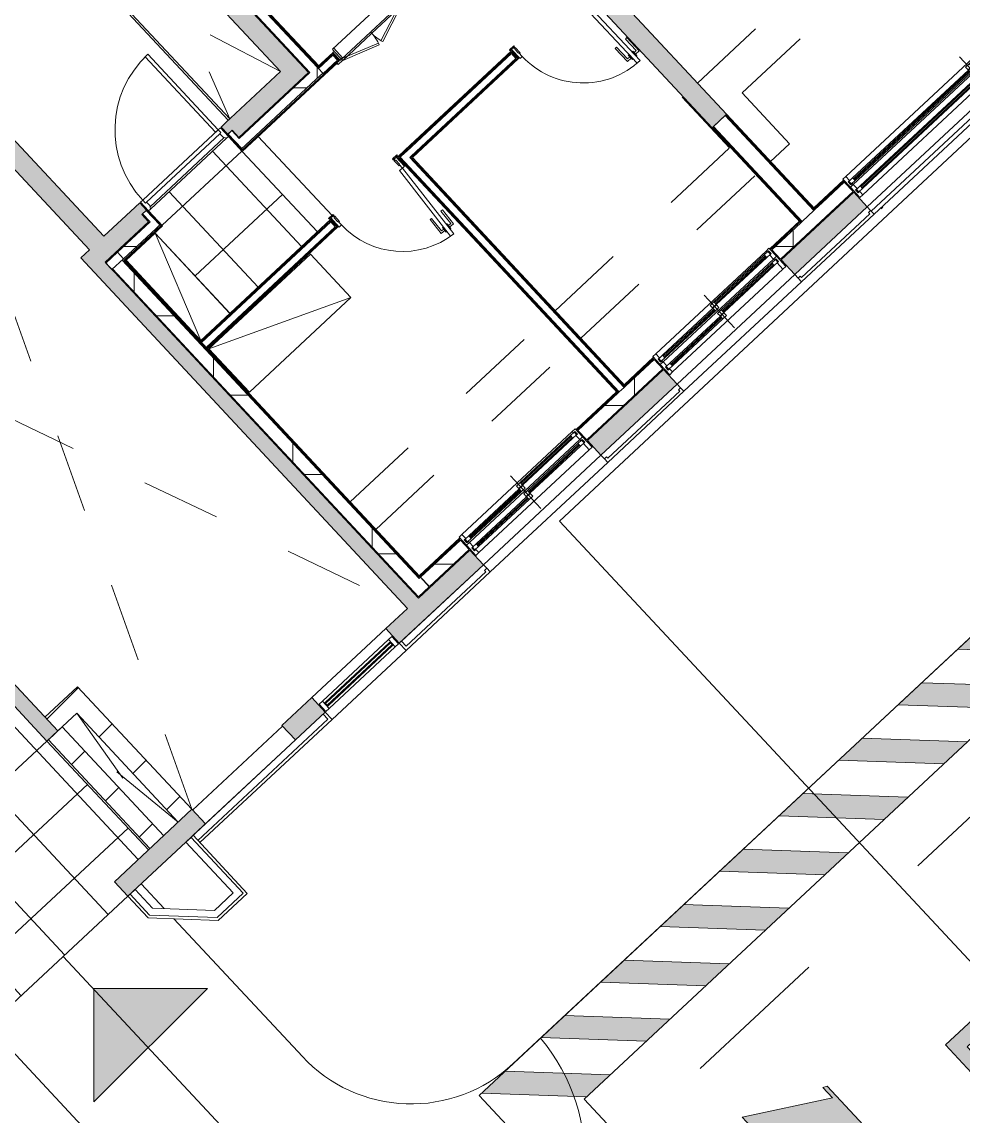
# Model space of a CAD drawing. Header units: millimetres. Extents: x -71377 to 516042, y -145869 to 441446.
# Drawn here: x 261640 to 271126, y 207882 to 218913 of the extents above; entities that cross this region are included whole.
import ezdxf

# ---------------------------------------------------------------- set-up
doc = ezdxf.new("R2010")
doc.units = ezdxf.units.MM
doc.header["$LTSCALE"] = 1000
doc.linetypes.add('_점선_M_', pattern=[3, 1.5, -1.5])
doc.linetypes.add('_점선_S_', pattern=[1.6, 0.8, -0.8])
for name, color, linetype, lineweight in [('06', 6, 'Continuous', 5), ('08', 8, 'Continuous', 5), ('09_HID', 9, '_점선_M_', 5), ('_ A-furn _', 6, 'Continuous', 5), ('A-door', 4, 'Continuous', 5), ('A-door-hdln', 8, 'Continuous', 5), ('A-ele-8', 8, 'Continuous', 5), ('A-fnsh', 5, 'Continuous', 5), ('A-fnsh-4', 4, 'Continuous', 5), ('A-furn', 6, 'Continuous', 5), ('A-glas', 5, 'Continuous', 5), ('A-hat', 251, 'Continuous', 5), ('A-insu', 251, 'Continuous', 5), ('A-rail', 6, 'Continuous', 5), ('A-text-2', 7, 'Continuous', 5), ('A-wind', 4, 'Continuous', 5), ('A-wind-hdln', 8, 'Continuous', 5), ('A_bwall', 3, 'Continuous', 5), ('A_cwall', 2, 'Continuous', 5), ('A_fnsh', 5, 'Continuous', 5), ('A_fnsh-4', 4, 'Continuous', 5), ('AA_국기봉', 6, 'Continuous', 9), ('AA_발코니선', 4, '_점선_S_', 5), ('AA_오픈', 8, '_점선_S_', 5), ('조경라인_dwg', 8, 'Continuous', 5)]:
    doc.layers.add(name, color=color, linetype=linetype, lineweight=lineweight)
pattern_1 = [(0, (-96985.9, -23353.2), (0, 800), []), (90, (-96985.9, -23353.2), (-800, 5e-14), [])]
pattern_2 = [(45, (165969.5, 243949.9), (-353.5534, 353.5534), [])]

# ---------------------------------------------------------------- blocks, each defined once
blk = doc.blocks.new('3D_팬트리문 - _A_팬트리문_8X23-2183192-지반층 배치도')
at = {"layer": 'A-furn'}
for p, q in [((-24, 209), (-400, 72)), ((-393, 54), (-17, 191)), ((-24, 209), (-17, 191)), ((24, 209), (17, 191)), ((393, 54), (17, 191)), ((24, 209), (400, 72)), ((-460, 72), (-460, 52)), ((-401, 72), (-460, 72)), ((-460, 52), (-418, 52)), ((-418, 52), (-418, -52)), ((-400, 52), (-418, 52)), ((-401, 52), (-401, 72)), ((-2, 72), (-400, 72)), ((-400, 72), (-400, 56)), ((-400, 72), (-393, 54)), ((-400, 56), (-2, 56)), ((-400, -52), (-400, 52)), ((-382, 52), (-400, 52)), ((-382, -80), (-382, 52)), ((-2, 56), (-2, 72)), ((2, 72), (2, 56)), ((400, 72), (2, 72)), ((2, 56), (400, 56)), ((400, 52), (382, 52)), ((382, 52), (382, -80)), ((400, 72), (393, 54)), ((400, 56), (400, 72)), ((418, 52), (400, 52)), ((400, 52), (400, -52)), ((460, 72), (401, 72)), ((401, 72), (401, 52)), ((418, 52), (460, 52)), ((418, -52), (418, 52)), ((460, 52), (460, 72)), ((-418, -52), (-400, -52)), ((-400, -52), (-400, -80)), ((-400, -80), (-382, -80)), ((-400, -80), (400, -80)), ((382, -80), (400, -80)), ((400, -80), (400, -52)), ((400, -52), (418, -52))]:
    blk.add_line(p, q, dxfattribs=at)
for centre, start, end in [((-400, 72), 360, 20), ((400, 72), 160, 180)]:
    blk.add_arc(centre, 400, start, end, dxfattribs=at)
blk = doc.blocks.new('세대외여닫이문 - _A_WD_9x23-V36-지반층 배치도')
at = {"layer": 'A-door'}
for p, q in [((-470, 77), (-410, 77)), ((-470, 65), (-470, 77)), ((-410, 65), (-470, 65)), ((-450, 65), (-420, 65)), ((-450, -60), (-450, 65)), ((-425, 45), (-425, -10)), ((-420, 45), (-425, 45)), ((-425, 45), (-420, 45)), ((-425, -10), (-425, 45)), ((-420, 65), (-420, 45)), ((-420, 45), (-420, 55)), ((-420, 55), (-410, 55)), ((-410, 77), (-410, 65)), ((-410, 55), (-410, -20)), ((410, 77), (470, 77)), ((410, 65), (410, 77)), ((470, 65), (410, 65)), ((410, 55), (420, 55)), ((410, -20), (410, 55)), ((420, 65), (450, 65)), ((420, 45), (420, 65)), ((420, 55), (420, 45)), ((420, 45), (425, 45)), ((425, 45), (420, 45)), ((425, 45), (425, -10)), ((425, -10), (425, 45)), ((450, 65), (450, -60)), ((470, 77), (470, 65)), ((-420, -60), (-450, -60)), ((-425, -10), (-420, -10)), ((-420, -10), (-425, -10)), ((-420, -10), (-420, -60)), ((-420, -20), (-420, -10)), ((-410, -20), (-420, -20)), ((380, -57), (307, -893)), ((420, -60), (347, -897)), ((380, -57), (420, -60)), ((420, -20), (410, -20)), ((420, -10), (420, -20)), ((425, -10), (420, -10)), ((420, -10), (425, -10)), ((420, -60), (420, -10)), ((450, -60), (420, -60)), ((307, -893), (347, -897))]:
    blk.add_line(p, q, dxfattribs=at)
at = {"layer": 'A-door-hdln'}
for p, q in [((-425, 45), (-420, 45)), ((-420, 45), (-425, 45)), ((-420, 45), (-420, 65)), ((-420, 55), (-420, 45)), ((-410, 55), (-420, 55)), ((420, 55), (410, 55)), ((420, 65), (420, 45)), ((425, 45), (420, 45)), ((420, 45), (425, 45)), ((-420, -10), (-425, -10)), ((-425, -10), (-420, -10)), ((-420, -60), (-420, -10)), ((-420, -10), (-420, -20)), ((-420, -20), (-410, -20)), ((410, -20), (420, -20)), ((420, -10), (425, -10)), ((420, -20), (420, -10)), ((420, -10), (420, -60)), ((425, -10), (420, -10)), ((254, -808), (270, -629)), ((270, -629), (290, -631)), ((290, -631), (276, -790)), ((409, -641), (395, -801)), ((429, -643), (409, -641)), ((414, -822), (429, -643)), ((304, -813), (254, -808)), ((276, -790), (306, -793)), ((302, -833), (307, -773)), ((312, -834), (302, -833)), ((307, -773), (317, -774)), ((317, -774), (312, -834)), ((357, -777), (352, -837)), ((352, -837), (362, -838)), ((367, -778), (357, -777)), ((362, -838), (367, -778)), ((364, -818), (414, -822)), ((395, -801), (365, -798))]:
    blk.add_line(p, q, dxfattribs=at)
blk.add_arc((420, -60), 840, 180, 265, dxfattribs=at)
blk = doc.blocks.new('세대외여닫이문 - _A_WD_9x23_90도-V37-지반층 배치도')
at = {"layer": 'A-door'}
for p, q in [((-470, 77), (-410, 77)), ((-470, 65), (-470, 77)), ((-410, 65), (-470, 65)), ((-450, 65), (-420, 65)), ((-450, -60), (-450, 65)), ((-425, 45), (-425, -10)), ((-420, 45), (-425, 45)), ((-425, 45), (-420, 45)), ((-425, -10), (-425, 45)), ((-420, 65), (-420, 45)), ((-420, 45), (-420, 55)), ((-420, 55), (-410, 55)), ((-410, 77), (-410, 65)), ((-410, 55), (-410, -20)), ((410, 77), (470, 77)), ((410, 65), (410, 77)), ((470, 65), (410, 65)), ((410, 55), (420, 55)), ((410, -20), (410, 55)), ((420, 65), (450, 65)), ((420, 45), (420, 65)), ((420, 55), (420, 45)), ((420, 45), (425, 45)), ((425, 45), (420, 45)), ((425, 45), (425, -10)), ((425, -10), (425, 45)), ((450, 65), (450, -60)), ((450, 55), (490, 55)), ((450, -60), (450, 55)), ((470, 77), (470, 65)), ((-420, -60), (-450, -60)), ((-425, -10), (-420, -10)), ((-420, -10), (-425, -10)), ((-420, -10), (-420, -60)), ((-420, -20), (-420, -10)), ((-410, -20), (-420, -20)), ((380, -60), (380, -900)), ((380, -60), (420, -60)), ((420, -20), (410, -20)), ((420, -10), (420, -20)), ((425, -10), (420, -10)), ((420, -10), (425, -10)), ((420, -60), (420, -10)), ((420, -60), (420, -900)), ((450, -60), (420, -60)), ((490, -60), (450, -60)), ((380, -900), (420, -900))]:
    blk.add_line(p, q, dxfattribs=at)
at = {"layer": 'A-door-hdln'}
for p, q in [((-425, 45), (-420, 45)), ((-420, 45), (-425, 45)), ((-420, 45), (-420, 65)), ((-420, 55), (-420, 45)), ((-410, 55), (-420, 55)), ((420, 55), (410, 55)), ((420, 65), (420, 45)), ((425, 45), (420, 45)), ((420, 45), (425, 45)), ((490, -60), (450, 55)), ((-420, -10), (-425, -10)), ((-425, -10), (-420, -10)), ((-420, -60), (-420, -10)), ((-420, -10), (-420, -20)), ((-420, -20), (-410, -20)), ((410, -20), (420, -20)), ((420, -10), (425, -10)), ((420, -20), (420, -10)), ((420, -10), (420, -60)), ((425, -10), (420, -10)), ((320, -820), (320, -640)), ((320, -640), (340, -640)), ((340, -640), (340, -800)), ((480, -640), (460, -640)), ((460, -640), (460, -800)), ((480, -820), (480, -640)), ((370, -820), (320, -820)), ((340, -800), (370, -800)), ((370, -780), (380, -780)), ((370, -840), (370, -780)), ((380, -840), (370, -840)), ((380, -780), (380, -840)), ((420, -780), (420, -840)), ((430, -780), (420, -780)), ((420, -840), (430, -840)), ((430, -840), (430, -780)), ((460, -800), (430, -800)), ((430, -820), (480, -820))]:
    blk.add_line(p, q, dxfattribs=at)
blk.add_arc((420, -60), 840, 180, 270, dxfattribs=at)
blk = doc.blocks.new('3D_수납가구 - 3D_수납가구-2308794-지반층 배치도')
at = {"layer": '_ A-furn _'}
for p, q in [((0, 1105), (400, 1105)), ((0, 0), (0, 1105)), ((400, 1105), (0, 0)), ((400, 1105), (400, 0))]:
    blk.add_line(p, q, dxfattribs=at)
blk = doc.blocks.new('3D_수납가구 - 3D_수납가구-2308795-지반층 배치도')
at = {"layer": '_ A-furn _'}
for p, q in [((0, 1400), (600, 1400)), ((0, 0), (0, 1400)), ((600, 1400), (0, 0)), ((600, 1400), (600, 0)), ((600, 0), (0, 0))]:
    blk.add_line(p, q, dxfattribs=at)
blk = doc.blocks.new('미서기창__이중창_ - _A_PW_16X12-2154979-지반층 배치도')
at = {"layer": 'A-glas'}
for p, q in [((-720, 136), (-25, 136)), ((-720, 124), (-25, 124)), ((25, 176), (720, 176)), ((25, 164), (720, 164)), ((-720, 26), (-25, 26)), ((-720, 14), (-25, 14)), ((25, 66), (720, 66)), ((25, 54), (720, 54))]:
    blk.add_line(p, q, dxfattribs=at)
at = {"layer": 'A-wind'}
for p, q in [((-800, 95), (-800, 235)), ((-800, 235), (-760, 235)), ((-760, 235), (-760, 150)), ((760, 235), (800, 235)), ((760, 190), (760, 235)), ((800, 235), (800, 95)), ((-760, 150), (-780, 150)), ((-780, 150), (-780, 110)), ((-770, 148), (-720, 148)), ((-770, 112), (-770, 148)), ((-720, 112), (-770, 112)), ((-720, 148), (-720, 112)), ((-25, 188), (25, 188)), ((-25, 152), (-25, 188)), ((25, 152), (-25, 152)), ((-25, 148), (25, 148)), ((-25, 112), (-25, 148)), ((25, 112), (-25, 112)), ((25, 188), (25, 152)), ((25, 148), (25, 112)), ((720, 188), (770, 188)), ((720, 152), (720, 188)), ((770, 152), (720, 152)), ((780, 190), (760, 190)), ((760, 95), (760, 150)), ((760, 150), (780, 150)), ((770, 188), (770, 152)), ((780, 150), (780, 190)), ((-760, 95), (-800, 95)), ((-800, 95), (-800, -15)), ((-780, 110), (-760, 110)), ((-780, 0), (-780, 40)), ((-780, 40), (-760, 40)), ((-760, 0), (-780, 0)), ((-770, 38), (-720, 38)), ((-770, 2), (-770, 38)), ((-720, 2), (-770, 2)), ((-760, 110), (-760, 95)), ((-760, 40), (-760, 95)), ((-760, -15), (-760, 0)), ((-720, 38), (-720, 2)), ((-25, 78), (25, 78)), ((-25, 42), (-25, 78)), ((25, 42), (-25, 42)), ((-25, 38), (25, 38)), ((-25, 2), (-25, 38)), ((25, 2), (-25, 2)), ((25, 78), (25, 42)), ((25, 38), (25, 2)), ((720, 78), (770, 78)), ((720, 42), (720, 78)), ((770, 42), (720, 42)), ((800, 95), (760, 95)), ((760, 80), (760, 95)), ((780, 80), (760, 80)), ((760, -15), (760, 40)), ((760, 40), (780, 40)), ((770, 78), (770, 42)), ((780, 40), (780, 80)), ((800, 95), (800, -15)), ((-800, -15), (-760, -15)), ((800, -15), (760, -15))]:
    blk.add_line(p, q, dxfattribs=at)
at = {"layer": 'A-wind-hdln'}
for p, q in [((0, 335), (0, -115)), ((-760, 235), (760, 235)), ((-720, 148), (-25, 148)), ((-720, 112), (-25, 112)), ((25, 188), (720, 188)), ((25, 152), (720, 152)), ((760, 95), (-760, 95)), ((-720, 38), (-25, 38)), ((-720, 2), (-25, 2)), ((25, 78), (720, 78)), ((25, 42), (720, 42)), ((760, -15), (-760, -15))]:
    blk.add_line(p, q, dxfattribs=at)
blk = doc.blocks.new('미서기창__이중창_2단_ - _A_PW_27X20-2285641-지반층 배치도')
at = {"layer": 'A-glas'}
for p, q in [((-1270, 56), (-375, 56)), ((-1270, 44), (-375, 44)), ((-325, 96), (1270, 96)), ((-325, 84), (1270, 84)), ((-1270, -54), (-375, -54)), ((-1270, -66), (-375, -66)), ((-325, -14), (1270, -14)), ((-325, -26), (1270, -26))]:
    blk.add_line(p, q, dxfattribs=at)
at = {"layer": 'A-wind'}
for p, q in [((-1350, 15), (-1350, 155)), ((-1350, 155), (-1310, 155)), ((-1310, 155), (-1310, 70)), ((1310, 155), (1350, 155)), ((1310, 110), (1310, 155)), ((1350, 155), (1350, 15)), ((-1310, 15), (-1350, 15)), ((-1350, 15), (-1350, -95)), ((-1310, 70), (-1330, 70)), ((-1330, 70), (-1330, 30)), ((-1330, 30), (-1310, 30)), ((-1320, 68), (-1270, 68)), ((-1320, 32), (-1320, 68)), ((-1270, 32), (-1320, 32)), ((-1310, 30), (-1310, 15)), ((-1310, -40), (-1310, 15)), ((-1270, 68), (-1270, 32)), ((-375, 108), (-325, 108)), ((-375, 72), (-375, 108)), ((-325, 72), (-375, 72)), ((-375, 68), (-325, 68)), ((-375, 32), (-375, 68)), ((-325, 32), (-375, 32)), ((-325, 108), (-325, 72)), ((-325, 68), (-325, 32)), ((1270, 108), (1320, 108)), ((1270, 72), (1270, 108)), ((1320, 72), (1270, 72)), ((1330, 110), (1310, 110)), ((1310, 15), (1310, 70)), ((1310, 70), (1330, 70)), ((1350, 15), (1310, 15)), ((1310, 0), (1310, 15)), ((1320, 108), (1320, 72)), ((1330, 70), (1330, 110)), ((1350, 15), (1350, -95)), ((-1350, -95), (-1310, -95)), ((-1330, -80), (-1330, -40)), ((-1330, -40), (-1310, -40)), ((-1310, -80), (-1330, -80)), ((-1320, -42), (-1270, -42)), ((-1320, -78), (-1320, -42)), ((-1270, -78), (-1320, -78)), ((-1310, -95), (-1310, -80)), ((-1270, -42), (-1270, -78)), ((-375, -2), (-325, -2)), ((-375, -38), (-375, -2)), ((-325, -38), (-375, -38)), ((-375, -42), (-325, -42)), ((-375, -78), (-375, -42)), ((-325, -78), (-375, -78)), ((-325, -2), (-325, -38)), ((-325, -42), (-325, -78)), ((1270, -2), (1320, -2)), ((1270, -38), (1270, -2)), ((1320, -38), (1270, -38)), ((1330, 0), (1310, 0)), ((1310, -95), (1310, -40)), ((1310, -40), (1330, -40)), ((1350, -95), (1310, -95)), ((1320, -2), (1320, -38)), ((1330, -40), (1330, 0))]:
    blk.add_line(p, q, dxfattribs=at)
at = {"layer": 'A-wind-hdln'}
for p, q in [((-350, 255), (-350, -195)), ((-1310, 155), (1310, 155)), ((1310, 15), (-1310, 15)), ((-1270, 68), (-375, 68)), ((-1270, 32), (-375, 32)), ((-325, 108), (1270, 108)), ((-325, 72), (1270, 72)), ((1310, -95), (-1310, -95)), ((-1270, -42), (-375, -42)), ((-1270, -78), (-375, -78)), ((-325, -2), (1270, -2)), ((-325, -38), (1270, -38))]:
    blk.add_line(p, q, dxfattribs=at)
blk = doc.blocks.new('국기봉_일반모델_ - 국기봉_일반모델_-2074879-지반층 배치도')
at = {"layer": 'AA_국기봉'}
blk.add_line((2.5, -60), (27.5, -60), dxfattribs=at)
blk = doc.blocks.new('난간 - 난간-V46-지반층 배치도')
at = {"layer": 'A-rail'}
for p, q in [((8785, -7305), (6065, -7305)), ((6065, -7365), (8785, -7365))]:
    blk.add_line(p, q, dxfattribs=at)
blk = doc.blocks.new('대장2_59A_1층_rvt-7-지반층 배치도')
at = {"layer": 'A-hat'}
h = blk.add_hatch(dxfattribs=at)
h.set_pattern_fill('FP_45', color=256, style=0, pattern_type=2)
h.set_pattern_definition(pattern_1)
h.paths.add_polyline_path([(1650, -48967), (1716, -48906), (352, -47443), (286, -47504), (1588, -48901)])
h = blk.add_hatch(dxfattribs=at)
h.set_pattern_fill('FP_45', color=256, style=0, pattern_type=2)
h.set_pattern_definition(pattern_1)
h.paths.add_polyline_path([(2791, -54083), (3193, -53708), (3104, -53613), (2702, -53988)])
h.paths.add_polyline_path([(4378, -52603), (5146, -51887), (5057, -51792), (4290, -52509)])
h.paths.add_polyline_path([(6330, -50783), (7062, -50101), (6973, -50005), (6242, -50687)])
h.paths.add_polyline_path([(9051, -48245), (9461, -47864), (9372, -47768), (8962, -48150)])
h = blk.add_hatch(dxfattribs=at)
h.set_pattern_fill('FP_45', color=256, style=0, pattern_type=2)
h.set_pattern_definition(pattern_1)
h.paths.add_polyline_path([(937, -49632), (1650, -48967), (1588, -48901), (875, -49566)])
h = blk.add_hatch(dxfattribs=at)
h.set_pattern_fill('FP_132', color=256, style=0, pattern_type=2)
h.set_pattern_definition([(313, (900.5, -50568.14), (438.8, 409.2), []), (43, (900.5, -50568.14), (-409.2, 438.8), [])])
h.paths.add_polyline_path([(782, -51328), (1663, -50506), (764, -49547), (-38, -50295), (102, -50445), (32, -50524), (554, -51083)])
h = blk.add_hatch(dxfattribs=at)
h.set_pattern_fill('FP_45', color=256, style=0, pattern_type=2)
h.set_pattern_definition(pattern_1)
h.paths.add_polyline_path([(-292, -50778), (32, -50465), (-24, -50405), (-353, -50712)])
at = {"layer": 'A-ele-8'}
for p, q in [((6973, -50005), (6959, -49991)), ((6228, -50673), (6235, -50680)), ((5050, -51785), (5043, -51778)), ((4275, -52494), (4282, -52501)), ((3097, -53606), (3091, -53599))]:
    blk.add_line(p, q, dxfattribs=at)
at = {"layer": 'A-fnsh'}
for p, q in [((983, -48091), (1676, -48833)), ((3620, -48682), (3633, -48696)), ((3678, -48745), (3691, -48759)), ((1733, -48924), (1067, -49544)), ((748, -49562), (-20, -50278)), ((906, -49695), (766, -49545)), ((1067, -49544), (1811, -50342)), ((2471, -49753), (2485, -49740)), ((2534, -49694), (2548, -49681)), ((6667, -50264), (6967, -49984)), ((-38, -50295), (102, -50445)), ((1799, -50380), (1811, -50394)), ((6221, -50680), (6521, -50400)), ((102, -50445), (25, -50516)), ((25, -50516), (782, -51328)), ((1857, -50443), (1870, -50457)), ((554, -51685), (2688, -53974)), ((4754, -52047), (5051, -51771)), ((4268, -52501), (4678, -52119)), ((2688, -53974), (3098, -53592))]:
    blk.add_line(p, q, dxfattribs=at)
at = {"layer": 'A-fnsh-4'}
for p, q in [((1819, -48713), (1668, -48854)), ((1826, -48719), (1819, -48713)), ((1871, -48768), (1826, -48719)), ((3619, -48695), (2555, -49688)), ((3626, -48702), (3619, -48695)), ((3671, -48751), (3626, -48702)), ((3678, -48758), (3671, -48751)), ((1674, -48861), (1716, -48906)), ((1878, -48775), (1726, -48917)), ((1878, -48775), (1871, -48768)), ((3678, -48758), (2613, -49751)), ((5780, -49327), (6674, -50285)), ((5648, -49450), (6541, -50408)), ((2485, -49753), (2492, -49747)), ((2492, -49747), (2555, -49688)), ((2485, -49753), (4698, -52127)), ((2606, -49757), (2613, -49751)), ((2606, -49757), (4761, -52068)), ((6681, -50278), (6973, -50005)), ((6973, -50005), (6750, -50213)), ((6548, -50402), (6667, -50291)), ((6750, -50213), (6681, -50278)), ((1798, -50394), (489, -51615)), ((1805, -50401), (1798, -50394)), ((1850, -50450), (1805, -50401)), ((1857, -50456), (547, -51678)), ((1857, -50456), (1850, -50450)), ((4705, -52120), (4754, -52075))]:
    blk.add_line(p, q, dxfattribs=at)
at = {"layer": 'A-furn'}
for p, q in [((906, -49695), (1067, -49544)), ((1811, -50342), (1067, -49544)), ((1663, -50506), (906, -49695))]:
    blk.add_line(p, q, dxfattribs=at)
at = {"layer": 'A-insu'}
for p, q in [((286, -47504), (1588, -48901)), ((1661, -48847), (969, -48105)), ((1588, -48901), (875, -49566)), ((937, -49632), (1650, -48967)), ((1650, -48967), (1716, -48906)), ((1716, -48906), (1720, -48910)), ((5773, -49333), (5655, -49444)), ((800, -49486), (764, -49520)), ((764, -49520), (900, -49666)), ((875, -49566), (800, -49486)), ((900, -49666), (937, -49632)), ((6973, -50005), (6966, -49998)), ((7062, -50101), (6973, -50005)), ((6839, -50308), (7062, -50101)), ((-63, -50290), (-99, -50325)), ((74, -50437), (-63, -50290)), ((6673, -50271), (6681, -50278)), ((-24, -50405), (-353, -50712)), ((-99, -50325), (-24, -50405)), ((6330, -50783), (6839, -50308)), ((-292, -50778), (37, -50471)), ((37, -50471), (74, -50437)), ((6534, -50415), (6242, -50687)), ((-353, -50712), (-292, -50778)), ((6242, -50687), (6330, -50783)), ((495, -51622), (541, -51671)), ((5057, -51792), (4768, -52062)), ((5146, -51887), (5057, -51792)), ((4378, -52603), (5146, -51887)), ((4691, -52133), (4289, -52508)), ((4289, -52508), (4378, -52603)), ((3104, -53613), (2702, -53988)), ((2791, -54083), (3193, -53708)), ((3193, -53708), (3104, -53613)), ((2702, -53988), (2791, -54083))]:
    blk.add_line(p, q, dxfattribs=at)
at = {"layer": 'A_fnsh-4'}
for p, q in [((1676, -48833), (983, -48091)), ((976, -48098), (1669, -48840)), ((1820, -48699), (1661, -48847)), ((1819, -48726), (1674, -48861)), ((1864, -48775), (1819, -48726)), ((3620, -48682), (2548, -49681)), ((3619, -48709), (2561, -49695)), ((3664, -48758), (3619, -48709)), ((3626, -48689), (3620, -48682)), ((3633, -48696), (3626, -48689)), ((3678, -48745), (3633, -48696)), ((3685, -48752), (3678, -48745)), ((3691, -48759), (3685, -48752)), ((1661, -48847), (1668, -48854)), ((1668, -48854), (1674, -48861)), ((1669, -48840), (1676, -48833)), ((1864, -48775), (1720, -48910)), ((1733, -48924), (1861, -48805)), ((3664, -48758), (2607, -49744)), ((2620, -49758), (3691, -48759)), ((906, -49695), (1733, -48924)), ((1726, -48917), (907, -49681)), ((1720, -48910), (1726, -48917)), ((1726, -48917), (1733, -48924)), ((1733, -48924), (1726, -48917)), ((5780, -49327), (5773, -49333)), ((5773, -49333), (6667, -50291)), ((5787, -49320), (5780, -49327)), ((6681, -50278), (5787, -49320)), ((760, -49523), (753, -49530)), ((907, -49681), (760, -49523)), ((5648, -49450), (5641, -49457)), ((5641, -49457), (6534, -50415)), ((5655, -49444), (5648, -49450)), ((5655, -49444), (6548, -50402)), ((753, -49530), (900, -49688)), ((900, -49688), (906, -49695)), ((2478, -49746), (2471, -49753)), ((2485, -49740), (2478, -49746)), ((2534, -49694), (2485, -49740)), ((2498, -49754), (2547, -49708)), ((2541, -49688), (2534, -49694)), ((2548, -49681), (2541, -49688)), ((2547, -49708), (2561, -49695)), ((2600, -49750), (2607, -49744)), ((2471, -49753), (4691, -52133)), ((2498, -49754), (4705, -52120)), ((2593, -49757), (2600, -49750)), ((2593, -49757), (4754, -52075)), ((4768, -52062), (2620, -49758)), ((6959, -49991), (6667, -50264)), ((6673, -50271), (6966, -49998)), ((6966, -49998), (6959, -49991)), ((-52, -50280), (-59, -50287)), ((-59, -50287), (88, -50444)), ((95, -50438), (-52, -50280)), ((6667, -50264), (6673, -50271)), ((6667, -50291), (6674, -50285)), ((6674, -50285), (6681, -50278)), ((1799, -50380), (482, -51608)), ((1798, -50407), (495, -51622)), ((1843, -50456), (1798, -50407)), ((1805, -50387), (1799, -50380)), ((1811, -50394), (1805, -50387)), ((1857, -50443), (1811, -50394)), ((6521, -50400), (6228, -50673)), ((6235, -50680), (6527, -50407)), ((6527, -50407), (6521, -50400)), ((6534, -50415), (6541, -50408)), ((6541, -50408), (6548, -50402)), ((88, -50444), (-281, -50789)), ((-275, -50796), (102, -50445)), ((102, -50445), (95, -50438)), ((1843, -50456), (541, -51671)), ((554, -51685), (1870, -50457)), ((1864, -50450), (1857, -50443)), ((1870, -50457), (1864, -50450)), ((6228, -50673), (6235, -50680)), ((-281, -50789), (-275, -50796)), ((482, -51608), (489, -51615)), ((489, -51615), (495, -51622)), ((541, -51671), (547, -51678)), ((547, -51678), (554, -51685)), ((5043, -51778), (4754, -52047)), ((4761, -52054), (5050, -51785)), ((5050, -51785), (5043, -51778)), ((4754, -52047), (4761, -52054)), ((4761, -52068), (4768, -52062)), ((4678, -52119), (4275, -52494)), ((4282, -52501), (4684, -52126)), ((4684, -52126), (4678, -52119)), ((4691, -52133), (4698, -52127)), ((4698, -52127), (4705, -52120)), ((4754, -52075), (4761, -52068)), ((4275, -52494), (4282, -52501)), ((3091, -53599), (2688, -53974)), ((2695, -53981), (3097, -53606)), ((3097, -53606), (3091, -53599)), ((2688, -53974), (2695, -53981))]:
    blk.add_line(p, q, dxfattribs=at)
at = {"layer": 'AA_발코니선'}
for p, q in [((5494, -49006), (8105, -46571)), ((5943, -49106), (8156, -47043)), ((5818, -49661), (5340, -49149)), ((6421, -49618), (5943, -49106)), ((6230, -49796), (6421, -49618)), ((4059, -51301), (5818, -49661)), ((4318, -51579), (6084, -49932)), ((1993, -53228), (3984, -51371)), ((2252, -53506), (4243, -51649))]:
    blk.add_line(p, q, dxfattribs=at)
at = {"layer": 'A-door-hdln', "rotation": 43.00000124847617}
for name, p in [('세대외여닫이문 - _A_WD_9x23_90도-V37-지반층 배치도', (3994, -48408)), ('세대외여닫이문 - _A_WD_9x23-V36-지반층 배치도', (2172, -50107))]:
    blk.add_blockref(name, p, dxfattribs=at)
at = {"layer": 'A-furn'}
for name, p, rotation in [('3D_팬트리문 - _A_팬트리문_8X23-2183192-지반층 배치도', (2161, -48452), 223.000001248476), ('국기봉_일반모델_ - 국기봉_일반모델_-2074879-지반층 배치도', (7301, -50233), 43.00000124847617), ('3D_수납가구 - 3D_수납가구-2308794-지반층 배치도', (489, -51601), 43.00000124847617), ('3D_수납가구 - 3D_수납가구-2308795-지반층 배치도', (2001, -51169), 133.0000012484761)]:
    blk.add_blockref(name, p, dxfattribs=dict(at, rotation=rotation))
at = {"layer": 'A-rail', "rotation": 43.00000124847617}
blk.add_blockref('난간 - 난간-V46-지반층 배치도', (-2213, -49048), dxfattribs=at)
at = {"layer": 'A-wind-hdln'}
for name, p, rotation in [('미서기창__이중창_2단_ - _A_PW_27X20-2285641-지반층 배치도', (8012, -49125), 223.000001248476), ('미서기창__이중창_ - _A_PW_16X12-2154979-지반층 배치도', (5639, -51229), 223.0000012484762), ('미서기창__이중창_ - _A_PW_16X12-2154979-지반층 배치도', (3686, -53050), 223.0000012484762)]:
    blk.add_blockref(name, p, dxfattribs=dict(at, rotation=rotation))
blk = doc.blocks.new('그릴창_고정_ - _A_AG_10X23-6603476-지반층 배치도')
at = {"layer": 'A-wind'}
for p, q in [((-500, 100), (-500, 0)), ((-455, 100), (-500, 100)), ((-500, 0), (-455, 0)), ((-455, 70.4), (-455, 72.4)), ((-455, 72.4), (-440, 72.4)), ((-453.5, 70.4), (-455, 70.4)), ((-455, 28), (-455, 30)), ((-455, 30), (-453.5, 30)), ((-440, 28), (-455, 28)), ((-449.1, 71.3), (-453.5, 71.3)), ((-453.5, 71.3), (-453.5, 70.4)), ((-453.5, 30), (-453.5, 29.1)), ((-453.5, 29.1), (-449.1, 29.1)), ((-449.1, 29.1), (-449.1, 71.3)), ((-441.1, 71.3), (-448, 71.3)), ((-448, 71.3), (-448, 29.1)), ((-448, 29.1), (-441.1, 29.1)), ((-441.1, 68.4), (-441.1, 71.3)), ((-440, 68.4), (-441.1, 68.4)), ((-441.1, 29.1), (-441.1, 32)), ((-441.1, 32), (-440, 32)), ((-440, 72.4), (-440, 68.4)), ((-440, 72.4), (440, 72.4)), ((-440, 68.4), (440, 68.4)), ((-440, 32), (-440, 28)), ((440, 32), (-440, 32)), ((-440, 28), (440, 28)), ((440, 72.4), (455, 72.4)), ((440, 68.4), (440, 72.4)), ((441.1, 68.4), (440, 68.4)), ((440, 28), (440, 32)), ((440, 32), (441.1, 32)), ((455, 28), (440, 28)), ((448, 71.3), (441.1, 71.3)), ((441.1, 71.3), (441.1, 68.4)), ((441.1, 32), (441.1, 29.1)), ((441.1, 29.1), (448, 29.1)), ((448, 29.1), (448, 71.3)), ((453.5, 71.3), (449.1, 71.3)), ((449.1, 71.3), (449.1, 29.1)), ((449.1, 29.1), (453.5, 29.1)), ((453.5, 70.4), (453.5, 71.3)), ((455, 70.4), (453.5, 70.4)), ((453.5, 29.1), (453.5, 30)), ((453.5, 30), (455, 30)), ((500, 100), (455, 100)), ((455, 72.4), (455, 70.4)), ((455, 30), (455, 28)), ((455, 0), (500, 0)), ((500, 0), (500, 100))]:
    blk.add_line(p, q, dxfattribs=at)
at = {"layer": 'A-wind-hdln'}
for p, q in [((-455, 0), (-455, 100)), ((455, 100), (-455, 100)), ((455, 0), (-455, 0)), ((-448, 67.7), (448, 67.7)), ((-448, 61.6), (448, 61.6)), ((-448, 38.8), (448, 38.8)), ((-448, 32.7), (448, 32.7)), ((455, 100), (455, 0))]:
    blk.add_line(p, q, dxfattribs=at)
blk = doc.blocks.new('세대현관문 - _A_FSD_11x22-6446858-지반층 배치도')
at = {"layer": 'A-door'}
for p, q in [((485, 50), (485, 1090)), ((485, 1090), (520, 1090)), ((520, 50), (520, 1090)), ((-520, 50), (-550, 50)), ((-550, 50), (-550, -70)), ((-520, 10), (-520, 50)), ((-505, 10), (-520, 10)), ((-505, -40), (-505, 10)), ((485, 50), (520, 50)), ((520, 10), (505, 10)), ((505, 10), (505, -40)), ((550, 50), (520, 50)), ((520, 50), (520, 10)), ((550, -70), (550, 50)), ((-550, -70), (-525, -70)), ((-525, -70), (-505, -40)), ((505, -40), (525, -70)), ((525, -70), (550, -70))]:
    blk.add_line(p, q, dxfattribs=at)
at = {"layer": 'A-door-hdln'}
for p, q in [((-520, 50), (520, 50)), ((-505, 10), (505, 10)), ((-525, -70), (525, -70))]:
    blk.add_line(p, q, dxfattribs=at)
blk.add_arc((520, 50), 1040, 90, 180, dxfattribs=at)
blk = doc.blocks.new('조경라인_dwg_A$Cb8b4522a-7862174-지반층 배치도')
at = {"layer": '06'}
blk.add_line((188905, 113928), (192792, 109760), dxfattribs=at)
blk.add_arc((192243, 111873), 1920, 313, 39.9361, dxfattribs=at)
blk = doc.blocks.new('조경라인_dwg_소방차전용주차구역_7x12_-V124-지반층 배치도')
at = {"layer": '08'}
h = blk.add_hatch(color=256, dxfattribs=at)
h.paths.add_polyline_path([(7000, 472), (7000, 798), (6202, 0), (6528, 0)])
h.paths.add_polyline_path([(7000, 1293), (7000, 1618), (6250, 868), (6250, 750), (6132, 750), (5382, 0), (5707, 0)])
h.paths.add_polyline_path([(7000, 2113), (7000, 2438), (6250, 1688), (6250, 1363)])
h.paths.add_polyline_path([(5637, 750), (5312, 750), (4562, 0), (4887, 0), (5243, 356)])
h.paths.add_polyline_path([(7000, 2933), (7000, 3258), (6250, 2508), (6250, 2183), (6827, 2760)])
h.paths.add_polyline_path([(4817, 750), (4492, 750), (3742, 0), (4067, 0)])
h.paths.add_polyline_path([(7000, 3753), (7000, 4079), (6250, 3329), (6250, 3003), (6402, 3156)])
h.paths.add_polyline_path([(3997, 750), (3671, 750), (2921, 0), (3247, 0)])
h.paths.add_polyline_path([(7000, 4574), (7000, 4899), (6250, 4149), (6250, 3824)])
h.paths.add_polyline_path([(3176, 750), (2851, 750), (2101, 0), (2426, 0)])
h.paths.add_polyline_path([(7000, 5394), (7000, 5719), (6250, 4969), (6250, 4644)])
h.paths.add_polyline_path([(2356, 750), (2031, 750), (1281, 0), (1606, 0)])
h.paths.add_polyline_path([(7000, 6214), (7000, 6539), (6250, 5789), (6250, 5464)])
h.paths.add_polyline_path([(1536, 750), (1211, 750), (461, 0), (786, 0)])
h.paths.add_polyline_path([(7000, 7034), (7000, 7360), (6250, 6610), (6250, 6284), (6713, 6747)])
h.paths.add_polyline_path([(750, 784), (750, 1110), (0, 360), (0, 34)])
h.paths.add_polyline_path([(7000, 7854), (7000, 8180), (6250, 7430), (6250, 7104), (6288, 7143)])
h.paths.add_polyline_path([(750, 1604), (750, 1930), (0, 1180), (0, 854), (264, 1118)])
h.paths.add_polyline_path([(7000, 8675), (7000, 9000), (6250, 8250), (6250, 7925)])
h.paths.add_polyline_path([(750, 2425), (750, 2750), (0, 2000), (0, 1675)])
h.paths.add_polyline_path([(7000, 9495), (7000, 9820), (6250, 9070), (6250, 8745)])
h.paths.add_polyline_path([(750, 3245), (750, 3570), (0, 2820), (0, 2495)])
h.paths.add_polyline_path([(7000, 10315), (7000, 10640), (6250, 9890), (6250, 9565)])
h.paths.add_polyline_path([(750, 4065), (750, 4390), (0, 3640), (0, 3315)])
h.paths.add_polyline_path([(7000, 11135), (7000, 11461), (6250, 10711), (6250, 10385), (6599, 10735)])
h.paths.add_polyline_path([(750, 4885), (750, 5211), (0, 4461), (0, 4135), (574, 4710)])
h.paths.add_polyline_path([(7000, 11956), (7000, 12000), (6719, 12000), (5969, 11250), (6250, 11250), (6250, 11206)])
h.paths.add_polyline_path([(750, 5706), (750, 6031), (0, 5281), (0, 4956), (150, 5105)])
h.paths.add_polyline_path([(6224, 12000), (5899, 12000), (5149, 11250), (5474, 11250), (5750, 11526)])
h.paths.add_polyline_path([(750, 6526), (750, 6851), (0, 6101), (0, 5776)])
h.paths.add_polyline_path([(5404, 12000), (5079, 12000), (4329, 11250), (4654, 11250), (5326, 11922)])
h.paths.add_polyline_path([(750, 7346), (750, 7671), (0, 6921), (0, 6596)])
h.paths.add_polyline_path([(4584, 12000), (4258, 12000), (3508, 11250), (3834, 11250)])
h.paths.add_polyline_path([(750, 8166), (750, 8492), (0, 7742), (0, 7416)])
h.paths.add_polyline_path([(3763, 12000), (3438, 12000), (2688, 11250), (3013, 11250)])
h.paths.add_polyline_path([(750, 8987), (750, 9312), (0, 8562), (0, 8237), (460, 8697)])
h.paths.add_polyline_path([(2943, 12000), (2618, 12000), (1884, 11250), (2193, 11250)])
h.paths.add_polyline_path([(750, 9807), (750, 10132), (0, 9382), (0, 9057), (36, 9093)])
h.paths.add_polyline_path([(2123, 12000), (1798, 12000), (1048, 11250), (1373, 11250), (1620, 11497)])
h.paths.add_polyline_path([(750, 10627), (750, 10952), (0, 10202), (0, 9877)])
h.paths.add_polyline_path([(1303, 12000), (977, 12000), (0, 11023), (0, 10697), (1195, 11893)])
h.paths.add_polyline_path([(482, 12000), (157, 12000), (0, 11843), (0, 11518)])
h = blk.add_hatch(color=256, dxfattribs=at)
h.paths.add_polyline_path([(4259, 3900), (4298, 3993), (4298, 4129), (4262, 4202), (4208, 4261), (4126, 4312), (4079, 4325), (3883, 4325), (3823, 4308), (3735, 4242), (3672, 4158), (3660, 4118), (3660, 3985), (3692, 3907), (3757, 3839), (3810, 3803), (3882, 3936), (3817, 3991), (3810, 4008), (3820, 4108), (3868, 4158), (3904, 4175), (4071, 4172), (4126, 4132), (4148, 4100), (4137, 3990), (4067, 3936), (4139, 3804), (4233, 3874)])
h.paths.add_polyline_path([(4139, 3804), (4065, 3935), (3884, 3935), (3810, 3803), (3854, 3785), (4097, 3785)])
h.paths.add_polyline_path([(4378, 4439), (4378, 4577), (4197, 4577), (4197, 4688), (4051, 4688), (4051, 4577), (3911, 4577), (3911, 4688), (3765, 4688), (3765, 4577), (3584, 4577), (3584, 4439)])
h.paths.add_polyline_path([(3474, 3785), (3474, 3932), (2998, 3932), (2998, 4291), (2834, 4291), (2834, 3785), (2971, 3785)])
h.paths.add_polyline_path([(4259, 4844), (4298, 4937), (4298, 5073), (4252, 5158), (4193, 5216), (4126, 5256), (4079, 5269), (3883, 5269), (3823, 5252), (3735, 5186), (3672, 5102), (3660, 5062), (3660, 4929), (3692, 4851), (3757, 4783), (3810, 4747), (3882, 4880), (3817, 4935), (3810, 4952), (3820, 5052), (3868, 5102), (3904, 5119), (4071, 5116), (4126, 5076), (4148, 5044), (4137, 4934), (4067, 4880), (4139, 4748), (4233, 4818)])
h.paths.add_polyline_path([(4139, 4748), (4065, 4879), (3884, 4879), (3810, 4747), (3854, 4729), (4097, 4729)])
h.paths.add_polyline_path([(3474, 4190), (3474, 5271), (3320, 5271), (3320, 4934), (3207, 4934), (3207, 4770), (3320, 4770), (3320, 4190), (3349, 4190)])
h.paths.add_polyline_path([(4698, 5682), (4698, 6406), (4782, 6406), (4782, 6583), (4698, 6583), (4698, 7167), (4548, 7167), (4548, 5682)])
h.paths.add_polyline_path([(3200, 4393), (3254, 4546), (3186, 4613), (3111, 4717), (3064, 4832), (3054, 4929), (3054, 5037), (3213, 5037), (3213, 5183), (2749, 5183), (2749, 5037), (2894, 5037), (2884, 4832), (2837, 4717), (2732, 4579), (2694, 4546), (2748, 4393), (2826, 4454), (2932, 4594), (2974, 4677), (3016, 4594), (3077, 4506), (3162, 4417)])
h.paths.add_polyline_path([(4456, 5823), (4513, 5979), (4458, 6028), (4391, 6134), (4322, 6299), (4314, 6335), (4314, 6716), (4452, 6716), (4452, 6860), (4031, 6860), (4031, 6716), (4178, 6716), (4169, 6299), (4125, 6187), (4062, 6071), (4002, 5998), (3977, 5980), (4033, 5824), (4139, 5924), (4167, 5958), (4245, 6100), (4268, 6044), (4350, 5924), (4429, 5845)])
h.paths.add_polyline_path([(3741, 5797), (3780, 5890), (3780, 6026), (3744, 6099), (3690, 6158), (3608, 6209), (3561, 6222), (3365, 6222), (3305, 6205), (3211, 6132), (3154, 6055), (3142, 6015), (3142, 5882), (3174, 5804), (3239, 5736), (3292, 5700), (3363, 5833), (3299, 5888), (3292, 5905), (3301, 6005), (3349, 6055), (3386, 6072), (3553, 6069), (3607, 6029), (3630, 5997), (3619, 5887), (3548, 5833), (3621, 5701), (3715, 5771)])
h.paths.add_polyline_path([(3621, 5701), (3547, 5832), (3365, 5832), (3292, 5700), (3336, 5682), (3579, 5682)])
h.paths.add_polyline_path([(3799, 6270), (3799, 6645), (3887, 6645), (3887, 6784), (3799, 6784), (3799, 7167), (3649, 7167), (3649, 6270)])
h.paths.add_polyline_path([(4364, 6973), (4364, 7118), (4122, 7118), (4122, 6973)])
h.paths.add_polyline_path([(2997, 5682), (2997, 5829), (2671, 5829), (2671, 6221), (2514, 6221), (2514, 5829), (2188, 5829), (2188, 5682)])
h.paths.add_polyline_path([(3556, 6378), (3556, 7109), (3408, 7109), (3408, 6864), (3241, 6864), (3241, 7109), (3090, 7109), (3090, 6378)])
h.paths.add_polyline_path([(3408, 6526), (3241, 6526), (3241, 6723), (3408, 6723)])
h.paths.add_polyline_path([(2896, 6214), (2987, 6343), (2864, 6449), (2822, 6497), (2741, 6621), (2693, 6756), (2676, 6894), (2670, 7165), (2518, 7165), (2512, 6894), (2495, 6756), (2447, 6621), (2324, 6449), (2201, 6343), (2292, 6214), (2396, 6310), (2532, 6480), (2594, 6584), (2709, 6406), (2837, 6264)])
h.paths.add_polyline_path([(3955, 9346), (3991, 9408), (4012, 9473), (4011, 9596), (3991, 9665), (3941, 9736), (3865, 9797), (3752, 9844), (3120, 9851), (3120, 9783), (3300, 9604), (3300, 9669), (3715, 9664), (3773, 9640), (3826, 9586), (3831, 9569), (3826, 9483), (3791, 9439), (3760, 9424), (3480, 9424), (3660, 9244), (3801, 9244), (3895, 9289), (3940, 9333)])
h.paths.add_polyline_path([(3300, 8767), (3300, 9244), (3448, 9244), (3120, 9571), (3120, 8767), (3181, 8767)])
h = blk.add_hatch(color=256, dxfattribs=at)
h.paths.add_polyline_path([(4249, 1790), (4899, 2584), (4998, 2767), (4992, 2873), (4904, 2984), (4786, 3031), (4563, 3041), (4460, 3026), (4224, 2958), (4081, 2889), (3905, 2771), (3740, 2613), (3688, 2553), (3634, 2421), (3625, 2355), (3633, 2289), (3688, 2239), (3763, 2201), (3847, 2183), (4025, 2183), (3619, 1790), (4069, 1790)])
h.paths.add_polyline_path([(4482, 2586), (4320, 2467), (4232, 2425), (4153, 2403), (4028, 2402), (3974, 2441), (3968, 2512), (4004, 2585), (4116, 2689), (4160, 2725), (4222, 2756), (4387, 2813), (4507, 2811), (4550, 2769), (4550, 2683), (4529, 2640)])
h.paths.add_polyline_path([(3108, 1790), (3551, 2631), (3015, 2631), (2992, 2589), (3136, 2589), (2660, 1790)])
h.paths.add_polyline_path([(2419, 1790), (2862, 2631), (2326, 2631), (2303, 2589), (2447, 2589), (1971, 1790)])
for p, q in [((0, 6596), (750, 7346)), ((0, 6101), (750, 6851)), ((0, 5776), (750, 6526)), ((0, 4135), (750, 4885)), ((0, 3640), (750, 4390)), ((0, 3315), (750, 4065)), ((0, 2820), (750, 3570)), ((0, 2495), (750, 3245)), ((0, 2000), (750, 2750)), ((0, 1675), (750, 2425)), ((0, 1180), (750, 1930)), ((0, 854), (750, 1604)), ((0, 360), (750, 1110)), ((0, 34), (750, 784))]:
    blk.add_line(p, q, dxfattribs=at)
at = {"layer": '08', "flags": 128}
for points in [[(7000, 0), (7000, 12000), (0, 12000), (0, 0)], [(6250, 750), (6250, 11250), (750, 11250), (750, 750)], [(750, 6031), (0, 5281)], [(750, 5706), (0, 4956)], [(750, 5211), (0, 4461)], [(2834, 3785), (3474, 3785), (3474, 3932), (2998, 3932), (2998, 4291), (2834, 4291)], [(2862, 2631), (2326, 2631), (2303, 2589), (2447, 2589), (1971, 1790), (2419, 1790)]]:
    blk.add_lwpolyline(points, close=True, dxfattribs=at)
blk = doc.blocks.new('조경라인_dwg_소방차전용주차구역-7862190-지반층 배치도')
at = {"rotation": 313}
blk.add_blockref('조경라인_dwg_소방차전용주차구역_7x12_-V124-지반층 배치도', (193095, 112527), dxfattribs=at)
blk = doc.blocks.new('조경라인_dwg-6847807-지반층 배치도')
at = {"layer": '06'}
for p, q in [((266587, 208408), (290675, 230871)), ((262842, 210225), (263075, 209974)), ((263172, 209871), (264467, 208482)), ((261374, 208719), (262590, 207415))]:
    blk.add_line(p, q, dxfattribs=at)
blk.add_arc((265564, 209505), 1500, 223, 313, dxfattribs=at)
at = {"layer": '09_HID'}
blk.add_line((306871, 244166), (215931, 159363), dxfattribs=at)
for centre, radius, start, end in [((325724, 118657), 99816, 111.52207, 125.53994), ((315205, 137436), 77520, 114.61495, 131.46022)]:
    blk.add_arc(centre, radius, start, end, dxfattribs=at)
for name in ['조경라인_dwg_A$Cb8b4522a-7862174-지반층 배치도', '조경라인_dwg_소방차전용주차구역-7862190-지반층 배치도']:
    blk.add_blockref(name, (73152, 95564))
blk = doc.blocks.new('패밀리2 - 패밀리2-6852550-지반층 배치도')
at = {"layer": 'A-text-2'}
blk.add_hatch(color=256, dxfattribs=at).paths.add_polyline_path([(4.217, 1.08), (5.837, 1.08), (5.027, 0.27)])
for p, q in [((4.217, 1.08), (5.027, 0.27)), ((5.837, 1.08), (4.217, 1.08)), ((5.027, 0.27), (5.837, 1.08))]:
    blk.add_line(p, q, dxfattribs=at)

msp = doc.modelspace()

# ---------------------------------------------------------------- hatches: boundary and pattern name
at = {"layer": 'A-hat'}
for points in [[(264383.4, 218266.1), (264529.7, 218402.5), (263165.7, 219865.2), (263019.4, 219728.8), (264256.2, 218402.5)], [(268596.3, 217846.5), (268742.6, 217982.9), (267416.1, 219405.4), (267269.8, 219269)], [(262388.1, 216542.1), (262534.3, 216678.5), (260713.4, 218631.3), (260567.1, 218494.9), (262369, 216562.6)], [(263827.6, 217747.7), (264383.4, 218266.1), (264247, 218412.3), (263691.2, 217894), (263759.4, 217820.9)], [(269429, 216367), (270160.4, 217049), (270024, 217195.3), (269292.6, 216513.3), (269339.7, 216462.8)], [(262478.2, 216489.5), (262917, 216898.7), (262780.6, 217044.9), (262466.1, 216751.7), (262534.3, 216678.5), (262410, 216562.6)], [(265526.2, 213001), (265635.9, 213103.3), (262410, 216562.6), (262388.1, 216542.1), (262319.9, 216615.3), (262232.1, 216533.4), (264681, 213907.3)], [(267476.3, 214546.1), (268244.2, 215262.2), (268107.8, 215408.4), (267339.9, 214692.4), (267387, 214641.9)], [(265443.2, 212650.1), (266291.5, 213441.2), (266155.1, 213587.5), (265306.8, 212796.4), (265409.9, 212685.7)], [(261892.2, 211663.3), (262001.9, 211765.6), (260603.8, 213264.9), (260494.1, 213162.6), (261568.2, 212010.8)], [(264397.3, 211674.9), (264697.2, 211954.5), (264560.8, 212100.8), (264260.9, 211821.1)], [(262707.9, 210099.5), (263490.4, 210829.2), (263354, 210975.5), (262571.5, 210245.7)]]:
    msp.add_hatch(color=256, dxfattribs=at).paths.add_polyline_path(points)
h = msp.add_hatch(color=256, dxfattribs=at)
h.paths.add_polyline_path([(262848.8, 216971.8), (262896.4, 217016.1), (262828.2, 217089.3), (262780.6, 217044.9), (262807.5, 217016.1)])
h.paths.add_polyline_path([(263715.5, 217780), (263759.4, 217820.9), (263691.2, 217894), (263647.3, 217853.1), (263691.2, 217806)])
h = msp.add_hatch(dxfattribs=at)
h.set_pattern_fill('FP_13', color=256, scale=1000, style=0, pattern_type=2)
h.set_pattern_definition([(0, (165969.5, 243949.9), (0, 800), []), (90, (165969.5, 243949.9), (-800, 5e-14), [])])
h.paths.add_polyline_path([(265547.7, 213212.5), (265642.8, 213301.2), (262648.8, 216511.8), (262553.7, 216423.1), (264899.8, 213907.3)])
h = msp.add_hatch(dxfattribs=at)
h.set_pattern_fill('FP_194', color=256, scale=1000, style=0, pattern_type=2)
h.set_pattern_definition([(223, (88018.6, 217559.9), (408.8444, -438.432), []), (313, (88018.6, 217559.9), (438.8122, 409.199), [])])
h.paths.add_polyline_path([(261391.5, 208871.9), (262707.9, 210099.5), (262571.5, 210245.7), (262915.2, 210566.3), (261210.2, 212394.6), (259550.1, 210846.5), (261369.5, 208895.4)])
h = msp.add_hatch(dxfattribs=at)
h.set_pattern_fill('FP_12', color=256, scale=1000, style=0, pattern_type=2)
h.set_pattern_definition(pattern_2)
h.paths.add_polyline_path([(262001.9, 211765.6), (262331, 212072.5), (262201.5, 212211.4), (261872.4, 211904.5)])
h = msp.add_hatch(dxfattribs=at)
h.set_pattern_fill('FP_12', color=256, scale=1000, style=0, pattern_type=2)
h.set_pattern_definition(pattern_2)
h.paths.add_polyline_path([(263215.1, 210845.9), (263354, 210975.5), (262331, 212072.5), (262192.1, 211942.9)])
h = msp.add_hatch(dxfattribs=at)
h.set_pattern_fill('FP_12', color=256, scale=1000, style=0, pattern_type=2)
h.set_pattern_definition(pattern_2)
h.paths.add_polyline_path([(262929.9, 210579.9), (263068.8, 210709.5), (262045.8, 211806.5), (261906.9, 211676.9), (262852.6, 210662.7)])

# ---------------------------------------------------------------- linework, layer by layer
at = {"layer": 'A-ele-8'}
for p, q in [((272217.9, 218830.9), (270228.6, 216975.9)), ((263680.1, 217747), (262931.7, 217049.1)), ((269429, 216367), (268244.2, 215262.2)), ((268244.2, 215262.2), (269429, 216367)), ((269497.2, 216293.9), (268312.4, 215189)), ((267476.3, 214546.1), (266291.5, 213441.2)), ((266291.5, 213441.2), (267476.3, 214546.1)), ((267544.5, 214472.9), (266359.7, 213368.1)), ((264560.8, 212100.8), (265306.8, 212796.4)), ((265511.4, 212577), (264765.4, 211881.3))]:
    msp.add_line(p, q, dxfattribs=at)
at = {"layer": 'A-fnsh'}
for p, q in [((273887.7, 220251.3), (267056.9, 213881.5)), ((263720.4, 217921.3), (262257.9, 219489.7)), ((262857.4, 217116.5), (263618, 217825.8)), ((267056.9, 213881.5), (271408.4, 209215.1)), ((262915.2, 210566.3), (261892.2, 211663.3)), ((261391.5, 208871.9), (262707.9, 210099.5))]:
    msp.add_line(p, q, dxfattribs=at)
at = {"layer": 'A-insu'}
for p, q in [((270160.4, 217049), (269429, 216367)), ((270194.5, 217012.4), (270160.4, 217049)), ((262602, 216591.2), (262485, 216482.1)), ((262663.4, 216525.4), (262602, 216591.2)), ((262485, 216482.1), (262546.4, 216416.3)), ((262546.4, 216416.3), (262663.4, 216525.4)), ((265642.8, 213301.2), (262648.8, 216511.8)), ((262553.7, 216423.1), (265636.4, 213117.4)), ((269429, 216367), (269463.1, 216330.4)), ((268244.2, 215262.2), (267476.3, 214546.1)), ((268278.3, 215225.6), (268244.2, 215262.2)), ((267476.3, 214546.1), (267510.4, 214509.5)), ((266291.5, 213441.2), (265465.1, 212670.6)), ((266325.6, 213404.7), (266291.5, 213441.2)), ((265657.4, 213314.8), (265642.8, 213301.2)), ((265746, 213219.7), (265657.4, 213314.8)), ((265636.4, 213117.4), (265746, 213219.7)), ((264397.3, 211674.9), (263366.1, 210713.2)), ((263344.2, 210692.8), (263293, 210645)), ((263293, 210645), (263770.4, 210133.1)), ((262781, 210167.7), (262729.8, 210119.9)), ((262957.4, 209978.5), (262781, 210167.7)), ((263770.4, 210133.1), (263581.3, 209956.8)), ((263581.3, 209956.8), (262957.4, 209978.5))]:
    msp.add_line(p, q, dxfattribs=at)
at = {"layer": 'A_bwall'}
for p, q in [((262201.5, 212211.4), (261872.4, 211904.5)), ((263354, 210975.5), (262201.5, 212211.4)), ((262001.9, 211765.6), (262192.1, 211942.9)), ((262192.1, 211942.9), (263215.1, 210845.9)), ((262045.8, 211806.5), (261906.9, 211676.9)), ((263068.8, 210709.5), (262045.8, 211806.5)), ((264267.7, 211813.8), (263360.9, 210968.1)), ((261906.9, 211676.9), (262929.9, 210579.9)), ((263490.4, 210829.2), (264397.3, 211674.9)), ((263354, 210975.5), (263354, 210975.5))]:
    msp.add_line(p, q, dxfattribs=at)
at = {"layer": 'A_cwall'}
for p, q in [((262883, 219875), (264247, 218412.3)), ((264529.7, 218402.5), (263165.7, 219865.2)), ((268742.6, 217982.9), (267416.1, 219405.4)), ((267269.8, 219269), (268596.3, 217846.5)), ((262466.1, 216751.7), (260713.4, 218631.3)), ((264247, 218412.3), (263691.2, 217894)), ((260703.5, 218348.6), (262319.9, 216615.3)), ((263827.6, 217747.7), (264529.7, 218402.5)), ((268596.3, 217846.5), (268742.6, 217982.9)), ((263691.2, 217894), (263647.3, 217853.1)), ((263647.3, 217853.1), (263715.5, 217780)), ((263715.5, 217780), (263759.4, 217820.9)), ((263759.4, 217820.9), (263827.6, 217747.7)), ((262828.2, 217089.3), (262780.6, 217044.9)), ((262896.4, 217016.1), (262828.2, 217089.3)), ((270024, 217195.3), (269292.6, 216513.3)), ((270160.4, 217049), (270024, 217195.3)), ((262780.6, 217044.9), (262466.1, 216751.7)), ((262848.8, 216971.8), (262896.4, 217016.1)), ((269429, 216367), (270160.4, 217049)), ((262478.2, 216489.5), (262917, 216898.7)), ((262917, 216898.7), (262848.8, 216971.8)), ((262319.9, 216615.3), (262232.1, 216533.4)), ((262232.1, 216533.4), (265526.2, 213001)), ((265635.9, 213103.3), (262478.2, 216489.5)), ((269292.6, 216513.3), (269429, 216367)), ((268107.8, 215408.4), (267339.9, 214692.4)), ((268244.2, 215262.2), (268107.8, 215408.4)), ((267476.3, 214546.1), (268244.2, 215262.2)), ((262001.9, 211765.6), (258796.5, 215203)), ((258867.6, 214906.8), (261892.2, 211663.3)), ((267339.9, 214692.4), (267476.3, 214546.1)), ((266155.1, 213587.5), (265635.9, 213103.3)), ((266291.5, 213441.2), (266155.1, 213587.5)), ((265443.2, 212650.1), (266291.5, 213441.2)), ((265526.2, 213001), (265306.8, 212796.4)), ((265306.8, 212796.4), (265443.2, 212650.1)), ((264560.8, 212100.8), (264260.9, 211821.1)), ((264697.2, 211954.5), (264560.8, 212100.8)), ((264397.3, 211674.9), (264697.2, 211954.5)), ((264697.2, 211954.5), (264397.3, 211674.9)), ((264260.9, 211821.1), (264397.3, 211674.9)), ((261892.2, 211663.3), (262001.9, 211765.6)), ((263354, 210975.5), (262571.5, 210245.7)), ((263490.4, 210829.2), (263354, 210975.5)), ((262707.9, 210099.5), (263490.4, 210829.2)), ((262571.5, 210245.7), (262707.9, 210099.5))]:
    msp.add_line(p, q, dxfattribs=at)
at = {"layer": 'A_fnsh'}
for p, q in [((261906.9, 211676.9), (261892.2, 211663.3)), ((261892.2, 211663.3), (262915.2, 210566.3))]:
    msp.add_line(p, q, dxfattribs=at)
at = {"layer": 'A_fnsh-4'}
for p, q in [((262232.8, 219516.6), (263720.4, 217921.3)), ((263735, 217934.9), (262251.5, 219525.9)), ((270194.5, 217012.4), (270172.5, 216992)), ((270186.2, 216977.4), (270172.5, 216992)), ((270228.6, 216975.9), (270194.5, 217012.4)), ((269497.2, 216293.9), (270228.6, 216975.9)), ((269498.7, 216336.3), (270186.2, 216977.4)), ((262674, 216514.1), (262667, 216507.6)), ((262667, 216507.6), (265643.3, 213316)), ((265650.2, 213322.5), (262674, 216514.1)), ((269485.1, 216350.9), (269463.1, 216330.4)), ((269463.1, 216330.4), (269497.2, 216293.9)), ((269485.1, 216350.9), (269498.7, 216336.3)), ((268278.3, 215225.6), (268256.4, 215205.1)), ((268312.4, 215189), (268278.3, 215225.6)), ((267544.5, 214472.9), (268312.4, 215189)), ((267546, 214515.3), (268270, 215190.5)), ((268270, 215190.5), (268256.4, 215205.1)), ((267532.4, 214530), (267510.4, 214509.5)), ((267510.4, 214509.5), (267544.5, 214472.9)), ((267532.4, 214530), (267546, 214515.3)), ((265511.4, 212577), (266359.7, 213368.1)), ((265512.8, 212619.4), (266317.3, 213369.6)), ((266325.6, 213404.7), (266303.7, 213384.2)), ((266317.3, 213369.6), (266303.7, 213384.2)), ((266359.7, 213368.1), (266325.6, 213404.7)), ((265643.3, 213316), (265650.2, 213322.5)), ((265465.1, 212670.6), (265443.2, 212650.1)), ((265443.2, 212650.1), (265511.4, 212577)), ((265465.1, 212670.6), (265512.8, 212619.4)), ((264723, 211882.8), (264675.2, 211934)), ((264765.4, 211881.3), (264697.2, 211954.5)), ((263413.9, 210662.1), (264723, 211882.8)), ((263434.3, 210640.1), (264765.4, 211881.3)), ((263366.1, 210713.2), (263344.2, 210692.8)), ((263869.3, 210129.6), (263344.2, 210692.8)), ((263911.7, 210128.2), (263366.1, 210713.2)), ((262729.8, 210119.9), (262707.9, 210099.5)), ((262707.9, 210099.5), (262912.5, 209880)), ((262729.8, 210119.9), (262926, 209909.6)), ((263607.8, 209885.8), (263869.3, 210129.6)), ((263619.2, 209855.4), (263911.7, 210128.2)), ((262912.5, 209880), (263619.2, 209855.4)), ((262926, 209909.6), (263607.8, 209885.8))]:
    msp.add_line(p, q, dxfattribs=at)
at = {"layer": 'AA_오픈'}
for p, q in [((262883, 219875), (263735, 217934.9)), ((264247, 218412.3), (262371, 219397.6)), ((263354, 210975.5), (260703.5, 218348.6)), ((258549.7, 216340.1), (265526.2, 213001)), ((262192.1, 211942.9), (263068.8, 210709.5)), ((263215.1, 210845.9), (262045.8, 211806.5))]:
    msp.add_line(p, q, dxfattribs=at)

# ---------------------------------------------------------------- block references
msp.add_blockref('대장2_59A_1층_rvt-7-지반층 배치도', (262955.4, 267303.1))
at = {"layer": 'A-door-hdln', "rotation": 43.00000124847519}
msp.add_blockref('세대현관문 - _A_FSD_11x22-6446858-지반층 배치도', (263271.8, 217434.6), dxfattribs=at)
at = {"layer": 'A-text-2', "xscale": 1000, "yscale": 1000, "zscale": 1000, "rotation": 225.0000000000006}
msp.add_blockref('패밀리2 - 패밀리2-6852550-지반층 배치도', (265728.1, 212915.8), dxfattribs=at)
at = {"layer": 'A-wind', "rotation": 223.000001248476}
msp.add_blockref('그릴창_고정_ - _A_AG_10X23-6603476-지반층 배치도', (265002, 212375.4), dxfattribs=at)
at = {"layer": '조경라인_dwg', "rotation": 8.537736462515947e-07}
msp.add_blockref('조경라인_dwg-6847807-지반층 배치도', (0, 0), dxfattribs=at)

doc.saveas('drawing.dxf')
